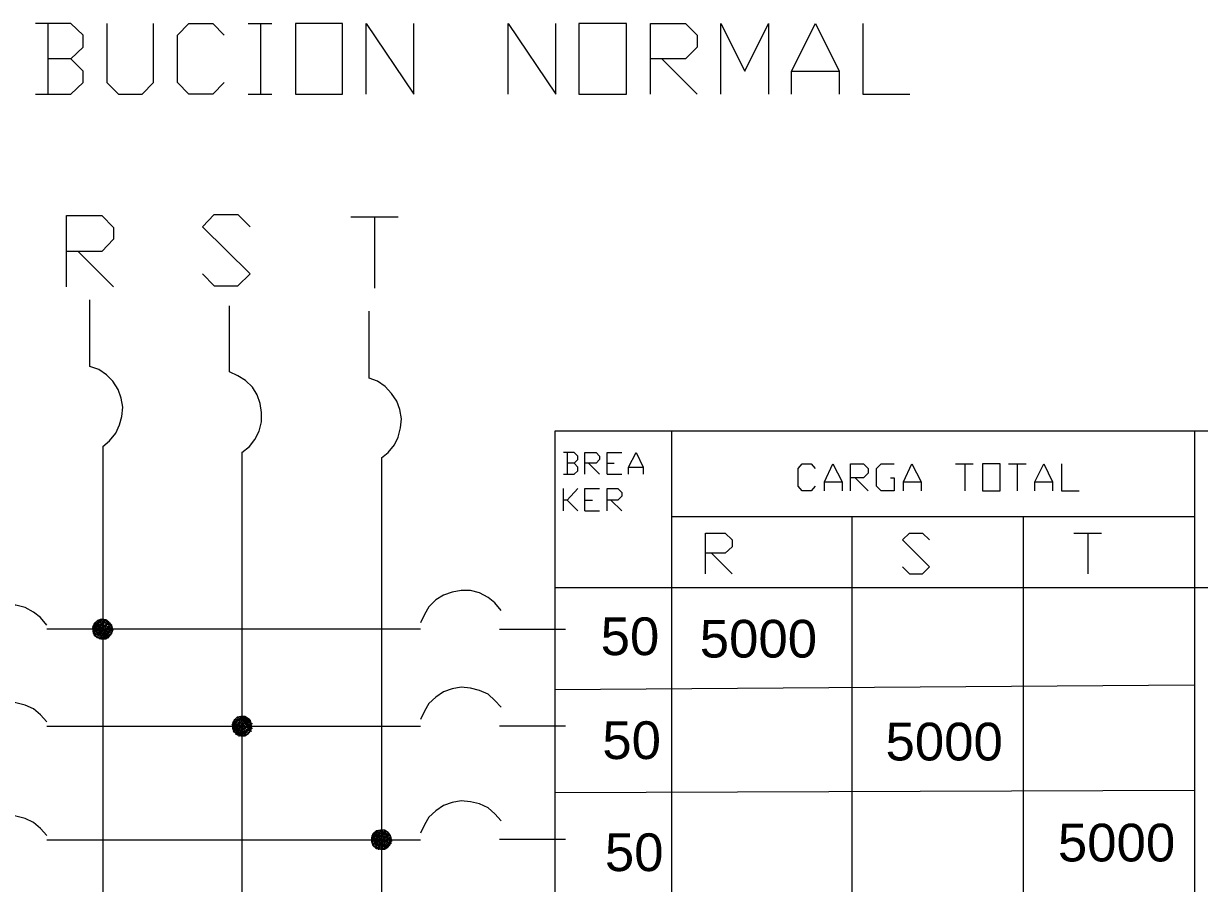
# Model space of a CAD drawing. Header units: metres. Extents: x 0 to 113, y -32 to 21.
# Drawn here: x 62.262 to 65.069, y -14.819 to -12.766 of the extents above; entities that cross this region are included whole.
import ezdxf

# ---------------------------------------------------------------- set-up
doc = ezdxf.new("R2010")
doc.units = ezdxf.units.M
doc.header["$LTSCALE"] = 0.5
doc.layers.add('TABLA', color=7, linetype='Continuous')
doc.layers.add('TABLERO', color=7, linetype='Continuous')
doc.styles.get("Standard").update_dxf_attribs({"font": 'arial.ttf'})

msp = doc.modelspace()

# ---------------------------------------------------------------- linework, layer by layer
at = {"layer": 'TABLA', "color": 7, "linetype": 'Continuous', "lineweight": 18, "true_color": 0x000007}
for p, q in [((62.3201, -12.7663), (62.3201, -12.9349)), ((62.7982, -12.7663), (62.855, -12.7663)), ((62.8276, -12.7663), (62.8276, -12.9349)), ((63.7856, -12.8506), (63.8699, -12.9349)), ((64.0952, -12.8799), (64.2088, -12.8799)), ((62.7982, -12.9349), (62.855, -12.9349)), ((63.0431, -13.228), (63.1567, -13.228)), ((63.0999, -13.228), (63.0999, -13.3983)), ((62.3928, -13.3104), (62.4771, -13.3947)), ((63.8089, -13.7391), (63.8089, -16.0711)), ((65.0564, -13.7391), (65.0564, -16.0711)), ((62.4514, -13.7757), (62.4514, -15.9997)), ((62.783, -13.7904), (62.783, -15.9997)), ((63.1164, -13.8032), (63.1164, -15.9997)), ((63.5597, -13.7904), (63.5597, -13.8417)), ((63.611, -13.816), (63.6367, -13.8417)), ((63.655, -13.816), (63.6715, -13.816)), ((63.7063, -13.8252), (63.7411, -13.8252)), ((64.4867, -13.8178), (64.5288, -13.8178)), ((64.5087, -13.8178), (64.5087, -13.882)), ((64.6131, -13.8178), (64.6552, -13.8178)), ((64.6332, -13.8178), (64.6332, -13.882)), ((63.655, -13.8417), (63.6898, -13.8417)), ((64.1734, -13.86), (64.2156, -13.86)), ((64.2467, -13.8508), (64.2778, -13.882)), ((64.3621, -13.86), (64.4042, -13.86)), ((64.6754, -13.86), (64.7175, -13.86)), ((63.5506, -13.9296), (63.5506, -13.8765)), ((63.5597, -13.9039), (63.5854, -13.9296)), ((63.6019, -13.9039), (63.6202, -13.9039)), ((63.6642, -13.9039), (63.6898, -13.9296)), ((63.6019, -13.9296), (63.6367, -13.9296)), ((65.0564, -13.9442), (63.8089, -13.9442)), ((64.2394, -13.9442), (64.2394, -16.0711)), ((64.6479, -13.9442), (64.6479, -16.0711)), ((64.7688, -13.9827), (64.8347, -13.9827)), ((64.8018, -13.9827), (64.8018, -14.0798)), ((63.9041, -14.0303), (63.9536, -14.0798)), ((63.5304, -14.1128), (66.6721, -14.1128)), ((62.4313, -14.2007), (62.4331, -14.1989)), ((62.4349, -14.1971), (62.4368, -14.1952)), ((62.4368, -14.1989), (62.4404, -14.1971)), ((62.4368, -14.2025), (62.4386, -14.1989)), ((62.4386, -14.1934), (62.4404, -14.1916)), ((62.4386, -14.1971), (62.4404, -14.1934)), ((62.4404, -14.1952), (62.4441, -14.1934)), ((62.4404, -14.1989), (62.4423, -14.1952)), ((62.4423, -14.1934), (62.4441, -14.1897)), ((62.4423, -14.1971), (62.4459, -14.1952)), ((62.4423, -14.2007), (62.4441, -14.1989)), ((62.4441, -14.1916), (62.4478, -14.1897)), ((62.4441, -14.1952), (62.4459, -14.1916)), ((62.4459, -14.1934), (62.4496, -14.1916)), ((62.4459, -14.1971), (62.4478, -14.1952)), ((62.4459, -14.2007), (62.4478, -14.1971)), ((62.4478, -14.1916), (62.4496, -14.1879)), ((62.4478, -14.1989), (62.4514, -14.1971)), ((62.4478, -14.2025), (62.4496, -14.1989)), ((62.4496, -14.1934), (62.4514, -14.1916)), ((62.4496, -14.1971), (62.4514, -14.1934)), ((62.4514, -14.1897), (62.4514, -14.1879)), ((62.4514, -14.1897), (62.4533, -14.1897)), ((62.4514, -14.1934), (62.4533, -14.1934)), ((62.4514, -14.1952), (62.4551, -14.1934)), ((62.4514, -14.1989), (62.4533, -14.1952)), ((62.4514, -14.1989), (62.4533, -14.1989)), ((62.4514, -14.2007), (62.4533, -14.1989)), ((62.4533, -14.1916), (62.4551, -14.1897)), ((62.4533, -14.1971), (62.4569, -14.1952)), ((62.4533, -14.2007), (62.4551, -14.1971)), ((62.4551, -14.1916), (62.4569, -14.1897)), ((62.4551, -14.1952), (62.4569, -14.1916)), ((62.4569, -14.1989), (62.4588, -14.1971)), ((62.4588, -14.1916), (62.4588, -14.1897)), ((62.4588, -14.1934), (62.4606, -14.1916)), ((62.4588, -14.1989), (62.4624, -14.1971)), ((62.4588, -14.2025), (62.4606, -14.1989)), ((62.4606, -14.1952), (62.4624, -14.1934)), ((62.4606, -14.2007), (62.4642, -14.1989)), ((62.4624, -14.1952), (62.4642, -14.1934)), ((62.4624, -14.1989), (62.4642, -14.1952)), ((62.4642, -14.1971), (62.4661, -14.1971)), ((62.4642, -14.2007), (62.4679, -14.1971)), ((62.4661, -14.1952), (62.4661, -14.1934)), ((62.4661, -14.1971), (62.4679, -14.1952)), ((62.4661, -14.2025), (62.4697, -14.1989)), ((62.4679, -14.1989), (62.4697, -14.1971)), ((63.2098, -14.2117), (62.3177, -14.2117)), ((62.4276, -14.2099), (62.4276, -14.208)), ((62.4276, -14.2099), (62.4294, -14.2099)), ((62.4276, -14.2117), (62.4294, -14.2117)), ((62.4276, -14.2135), (62.4294, -14.2117)), ((62.4276, -14.2154), (62.4294, -14.2135)), ((62.4276, -14.2172), (62.4294, -14.2172)), ((62.4294, -14.2025), (62.4313, -14.2025)), ((62.4294, -14.2062), (62.4313, -14.2044)), ((62.4294, -14.208), (62.4313, -14.208)), ((62.4294, -14.2099), (62.4313, -14.208)), ((62.4294, -14.2154), (62.4331, -14.2117)), ((62.4294, -14.219), (62.4313, -14.2154)), ((62.4294, -14.2209), (62.4313, -14.219)), ((62.4294, -14.2227), (62.4294, -14.2209)), ((62.4313, -14.2025), (62.4331, -14.2025)), ((62.4313, -14.2062), (62.4331, -14.2062)), ((62.4313, -14.2117), (62.4331, -14.2099)), ((62.4313, -14.2117), (62.4331, -14.2117)), ((62.4313, -14.2172), (62.4349, -14.2154)), ((62.4313, -14.2209), (62.4331, -14.2172)), ((62.4313, -14.2227), (62.4331, -14.2209)), ((62.4313, -14.2245), (62.4331, -14.2245)), ((62.4313, -14.2264), (62.4331, -14.2264)), ((62.4331, -14.2025), (62.4368, -14.2007)), ((62.4331, -14.2044), (62.4349, -14.2044)), ((62.4331, -14.2062), (62.4349, -14.2044)), ((62.4331, -14.2135), (62.4349, -14.2117)), ((62.4331, -14.2154), (62.4349, -14.2154)), ((62.4331, -14.2264), (62.4349, -14.2227)), ((62.4331, -14.2282), (62.4349, -14.2264)), ((62.4349, -14.2025), (62.4368, -14.2025)), ((62.4349, -14.208), (62.4368, -14.2062)), ((62.4349, -14.2117), (62.4368, -14.2117)), ((62.4349, -14.2135), (62.4368, -14.2135)), ((62.4349, -14.219), (62.4368, -14.2172)), ((62.4349, -14.2245), (62.4386, -14.2227)), ((62.4349, -14.2282), (62.4368, -14.2245)), ((62.4368, -14.2099), (62.4386, -14.208)), ((62.4368, -14.2117), (62.4386, -14.2117)), ((62.4368, -14.2135), (62.4368, -14.2117)), ((62.4368, -14.2117), (62.4386, -14.2117)), ((62.4368, -14.2209), (62.4386, -14.219)), ((62.4368, -14.2227), (62.4386, -14.2227)), ((62.4386, -14.2044), (62.4404, -14.2025)), ((62.4386, -14.2099), (62.4404, -14.2099)), ((62.4386, -14.2154), (62.4404, -14.2135)), ((62.4386, -14.2209), (62.4423, -14.219)), ((62.4386, -14.2245), (62.4404, -14.2209)), ((62.4386, -14.2264), (62.4404, -14.2245)), ((62.4404, -14.2062), (62.4441, -14.2044)), ((62.4404, -14.2099), (62.4423, -14.2062)), ((62.4404, -14.208), (62.4423, -14.208)), ((62.4404, -14.2117), (62.4423, -14.2117)), ((62.4404, -14.2172), (62.4423, -14.2154)), ((62.4404, -14.219), (62.4423, -14.219)), ((62.4404, -14.2282), (62.4423, -14.2264)), ((62.4423, -14.2117), (62.4441, -14.2099)), ((62.4423, -14.2172), (62.4441, -14.2172)), ((62.4423, -14.2227), (62.4441, -14.2209)), ((62.4423, -14.2282), (62.4459, -14.2264)), ((62.4441, -14.2025), (62.4478, -14.2007)), ((62.4441, -14.2062), (62.4459, -14.2025)), ((62.4441, -14.2135), (62.4459, -14.2117)), ((62.4441, -14.2172), (62.4459, -14.2135)), ((62.4441, -14.2154), (62.4459, -14.2154)), ((62.4441, -14.219), (62.4459, -14.219)), ((62.4441, -14.2245), (62.4459, -14.2227)), ((62.4441, -14.2264), (62.4459, -14.2264)), ((62.4459, -14.2044), (62.4496, -14.2025)), ((62.4459, -14.208), (62.4478, -14.2062)), ((62.4459, -14.2117), (62.4478, -14.2117)), ((62.4459, -14.219), (62.4478, -14.2172)), ((62.4459, -14.2245), (62.4496, -14.2209)), ((62.4459, -14.2282), (62.4478, -14.2245)), ((62.4478, -14.2099), (62.4514, -14.208)), ((62.4478, -14.2117), (62.4496, -14.2099)), ((62.4478, -14.2117), (62.4496, -14.2117)), ((62.4478, -14.2135), (62.4478, -14.2117)), ((62.4478, -14.2154), (62.4496, -14.2154)), ((62.4478, -14.2209), (62.4496, -14.219)), ((62.4478, -14.2227), (62.4496, -14.2227)), ((62.4478, -14.2264), (62.4496, -14.2264)), ((62.4496, -14.2007), (62.4514, -14.2007)), ((62.4496, -14.2044), (62.4514, -14.2025)), ((62.4496, -14.2117), (62.4514, -14.2117)), ((62.4496, -14.2117), (62.4514, -14.2117)), ((62.4496, -14.2154), (62.4514, -14.2135)), ((62.4496, -14.2245), (62.4514, -14.2227)), ((62.4496, -14.2264), (62.4514, -14.2245)), ((62.4514, -14.2025), (62.4533, -14.2025)), ((62.4514, -14.2044), (62.4533, -14.2044)), ((62.4514, -14.2062), (62.4551, -14.2044)), ((62.4514, -14.2099), (62.4533, -14.2062)), ((62.4514, -14.2099), (62.4533, -14.2099)), ((62.4514, -14.2117), (62.4533, -14.2099)), ((62.4514, -14.2154), (62.4551, -14.2117)), ((62.4514, -14.2135), (62.4533, -14.2135)), ((62.4514, -14.2172), (62.4533, -14.2154)), ((62.4514, -14.2209), (62.4533, -14.2172)), ((62.4514, -14.219), (62.4533, -14.219)), ((62.4514, -14.2209), (62.4533, -14.2209)), ((62.4514, -14.2227), (62.4533, -14.2209)), ((62.4514, -14.2227), (62.4533, -14.2227)), ((62.4514, -14.2245), (62.4533, -14.2245)), ((62.4514, -14.2282), (62.4533, -14.2264)), ((62.4533, -14.2044), (62.4551, -14.2007)), ((62.4533, -14.208), (62.4569, -14.2062)), ((62.4533, -14.2117), (62.4551, -14.2099)), ((62.4533, -14.2117), (62.4551, -14.2117)), ((62.4533, -14.219), (62.4569, -14.2172)), ((62.4533, -14.2227), (62.4551, -14.2209)), ((62.4551, -14.2025), (62.4588, -14.2007)), ((62.4551, -14.2062), (62.4569, -14.2025)), ((62.4551, -14.2117), (62.4588, -14.208)), ((62.4551, -14.2135), (62.4569, -14.2117)), ((62.4551, -14.2172), (62.4569, -14.2135)), ((62.4551, -14.219), (62.4569, -14.219)), ((62.4551, -14.2245), (62.4569, -14.2227)), ((62.4551, -14.2264), (62.4569, -14.2264)), ((62.4569, -14.2044), (62.4606, -14.2025)), ((62.4569, -14.208), (62.4588, -14.2044)), ((62.4569, -14.2117), (62.4588, -14.2117)), ((62.4569, -14.2154), (62.4606, -14.2135)), ((62.4569, -14.219), (62.4588, -14.2172)), ((62.4569, -14.2264), (62.4606, -14.2245)), ((62.4588, -14.2099), (62.4624, -14.208)), ((62.4588, -14.2117), (62.4606, -14.2099)), ((62.4588, -14.2135), (62.4588, -14.2117)), ((62.4588, -14.2209), (62.4606, -14.219)), ((62.4588, -14.2245), (62.4606, -14.2209)), ((62.4588, -14.2264), (62.4606, -14.2264)), ((62.4606, -14.2044), (62.4624, -14.2007)), ((62.4606, -14.2062), (62.4624, -14.2044)), ((62.4606, -14.2117), (62.4642, -14.2099)), ((62.4606, -14.2117), (62.4624, -14.2117)), ((62.4606, -14.2154), (62.4624, -14.2117)), ((62.4606, -14.2227), (62.4642, -14.2209)), ((62.4606, -14.2264), (62.4624, -14.2245)), ((62.4624, -14.2062), (62.4661, -14.2044)), ((62.4624, -14.2099), (62.4642, -14.2062)), ((62.4624, -14.2135), (62.4661, -14.2117)), ((62.4624, -14.2172), (62.4661, -14.2154)), ((62.4624, -14.2209), (62.4642, -14.2172)), ((62.4624, -14.2227), (62.4642, -14.2227)), ((62.4624, -14.2282), (62.4642, -14.2264)), ((62.4642, -14.2025), (62.4661, -14.2007)), ((62.4642, -14.208), (62.4679, -14.2062)), ((62.4642, -14.2117), (62.4661, -14.208)), ((62.4642, -14.219), (62.4679, -14.2172)), ((62.4642, -14.2227), (62.4661, -14.219)), ((62.4661, -14.2062), (62.4679, -14.2025)), ((62.4661, -14.2117), (62.4679, -14.2117)), ((62.4661, -14.2135), (62.4679, -14.2117)), ((62.4661, -14.2172), (62.4679, -14.2135)), ((62.4661, -14.2209), (62.4697, -14.219)), ((62.4661, -14.2245), (62.4679, -14.2227)), ((62.4661, -14.2282), (62.4679, -14.2245)), ((62.4679, -14.2044), (62.4716, -14.2025)), ((62.4679, -14.208), (62.4697, -14.2044)), ((62.4679, -14.2099), (62.4697, -14.208)), ((62.4679, -14.2117), (62.4697, -14.2117)), ((62.4679, -14.2154), (62.4716, -14.2135)), ((62.4679, -14.219), (62.4697, -14.2154)), ((62.4679, -14.2264), (62.4716, -14.2245)), ((62.4697, -14.2025), (62.4716, -14.2007)), ((62.4697, -14.2099), (62.4734, -14.2062)), ((62.4697, -14.2117), (62.4716, -14.2099)), ((62.4697, -14.2135), (62.4697, -14.2117)), ((62.4697, -14.2172), (62.4734, -14.2154)), ((62.4697, -14.2209), (62.4734, -14.219)), ((62.4697, -14.2245), (62.4716, -14.2209)), ((62.4716, -14.2044), (62.4734, -14.2025)), ((62.4716, -14.2062), (62.4734, -14.2044)), ((62.4716, -14.2117), (62.4752, -14.2099)), ((62.4716, -14.2117), (62.4734, -14.2117)), ((62.4716, -14.2154), (62.4734, -14.2117)), ((62.4734, -14.2099), (62.4734, -14.208)), ((62.4734, -14.2172), (62.4752, -14.2172)), ((62.4734, -14.2209), (62.4734, -14.219)), ((62.4752, -14.2135), (62.4771, -14.2135)), ((63.3985, -14.2117), (63.5561, -14.2117)), ((62.4349, -14.23), (62.4368, -14.2282)), ((62.4368, -14.2319), (62.4386, -14.23)), ((62.4386, -14.2319), (62.4423, -14.23)), ((62.4404, -14.2337), (62.4404, -14.2319)), ((62.4423, -14.2319), (62.4441, -14.2282)), ((62.4423, -14.2337), (62.4441, -14.2319)), ((62.4441, -14.2355), (62.4459, -14.2337)), ((62.4459, -14.23), (62.4478, -14.2282)), ((62.4459, -14.2355), (62.4496, -14.2337)), ((62.4478, -14.2319), (62.4496, -14.23)), ((62.4496, -14.2319), (62.4514, -14.2319)), ((62.4496, -14.2355), (62.4514, -14.2337)), ((62.4496, -14.2355), (62.4514, -14.2355)), ((62.4514, -14.23), (62.4533, -14.23)), ((62.4514, -14.2337), (62.4514, -14.2319)), ((62.4514, -14.2337), (62.4533, -14.2337)), ((62.4533, -14.2319), (62.4551, -14.2282)), ((62.4533, -14.2337), (62.4551, -14.2319)), ((62.4551, -14.23), (62.4569, -14.23)), ((62.4551, -14.2355), (62.4569, -14.2337)), ((62.4569, -14.2282), (62.4588, -14.2282)), ((62.4569, -14.23), (62.4588, -14.2282)), ((62.4588, -14.2319), (62.4606, -14.23)), ((62.4588, -14.2337), (62.4606, -14.2337)), ((62.4624, -14.2337), (62.4624, -14.2319)), ((62.4642, -14.23), (62.4679, -14.2282)), ((62.4642, -14.2319), (62.4661, -14.2319)), ((63.5304, -14.3564), (65.0556, -14.3451)), ((62.772, -14.4242), (62.7738, -14.4224)), ((62.7738, -14.4242), (62.7775, -14.4205)), ((62.7775, -14.4224), (62.7793, -14.4205)), ((62.7793, -14.4224), (62.783, -14.4205)), ((62.783, -14.4205), (62.7848, -14.4205)), ((62.783, -14.4242), (62.7848, -14.4224)), ((62.7848, -14.4205), (62.7867, -14.4205)), ((62.7867, -14.4205), (62.7885, -14.4205)), ((62.7867, -14.426), (62.7903, -14.4224)), ((62.7885, -14.4224), (62.7903, -14.4205)), ((62.7922, -14.4224), (62.7922, -14.4205)), ((62.794, -14.4242), (62.7958, -14.4224)), ((63.2098, -14.4444), (62.3177, -14.4444)), ((62.7592, -14.4407), (62.761, -14.4389)), ((62.7592, -14.4425), (62.761, -14.4425)), ((62.761, -14.437), (62.7629, -14.437)), ((62.761, -14.4407), (62.7647, -14.4389)), ((62.761, -14.4444), (62.7629, -14.4425)), ((62.761, -14.4444), (62.7629, -14.4444)), ((62.761, -14.4462), (62.7629, -14.4444)), ((62.761, -14.448), (62.7629, -14.448)), ((62.761, -14.4517), (62.7629, -14.4499)), ((62.7629, -14.4352), (62.7647, -14.4334)), ((62.7629, -14.4389), (62.7647, -14.4352)), ((62.7629, -14.4407), (62.7647, -14.4407)), ((62.7629, -14.4462), (62.7647, -14.4444)), ((62.7629, -14.448), (62.7647, -14.448)), ((62.7629, -14.4517), (62.7647, -14.4517)), ((62.7647, -14.4297), (62.7665, -14.426)), ((62.7647, -14.437), (62.7683, -14.4352)), ((62.7647, -14.4407), (62.7665, -14.437)), ((62.7647, -14.448), (62.7683, -14.4462)), ((62.7647, -14.4499), (62.7665, -14.4499)), ((62.7647, -14.4517), (62.7665, -14.4499)), ((62.7665, -14.4315), (62.7702, -14.4297)), ((62.7665, -14.4352), (62.7683, -14.4315)), ((62.7665, -14.4425), (62.7683, -14.4407)), ((62.7665, -14.448), (62.7683, -14.448)), ((62.7665, -14.4535), (62.7683, -14.4517)), ((62.7683, -14.426), (62.7702, -14.4242)), ((62.7683, -14.4279), (62.7702, -14.426)), ((62.7683, -14.4334), (62.772, -14.4315)), ((62.7683, -14.437), (62.7702, -14.4334)), ((62.7683, -14.4444), (62.7683, -14.4425)), ((62.7683, -14.4444), (62.7702, -14.4444)), ((62.7683, -14.448), (62.7702, -14.4444)), ((62.7702, -14.4279), (62.7738, -14.426)), ((62.7702, -14.4315), (62.772, -14.4279)), ((62.7702, -14.4352), (62.7738, -14.4334)), ((62.7702, -14.4389), (62.772, -14.437)), ((62.7702, -14.4425), (62.772, -14.4389)), ((62.7702, -14.4444), (62.772, -14.4425)), ((62.7702, -14.4499), (62.772, -14.448)), ((62.772, -14.4297), (62.7757, -14.4279)), ((62.772, -14.4334), (62.7738, -14.4297)), ((62.772, -14.4407), (62.7757, -14.4389)), ((62.772, -14.4444), (62.7738, -14.4407)), ((62.772, -14.4444), (62.7738, -14.4444)), ((62.772, -14.4517), (62.7757, -14.4499)), ((62.772, -14.4554), (62.7738, -14.4517)), ((62.7738, -14.4279), (62.7757, -14.4242)), ((62.7738, -14.4352), (62.7775, -14.4334)), ((62.7738, -14.4389), (62.7757, -14.4352)), ((62.7738, -14.4425), (62.7775, -14.4407)), ((62.7738, -14.4462), (62.7757, -14.4444)), ((62.7757, -14.426), (62.7793, -14.4242)), ((62.7757, -14.4297), (62.7775, -14.426)), ((62.7757, -14.4315), (62.7775, -14.4297)), ((62.7757, -14.437), (62.7793, -14.4352)), ((62.7757, -14.4407), (62.7775, -14.437)), ((62.7757, -14.448), (62.7793, -14.4462)), ((62.7757, -14.4517), (62.7775, -14.448)), ((62.7775, -14.4242), (62.7793, -14.4242)), ((62.7775, -14.4352), (62.7793, -14.4315)), ((62.7775, -14.4389), (62.7812, -14.437)), ((62.7775, -14.4425), (62.7793, -14.4407)), ((62.7775, -14.4462), (62.7793, -14.4444)), ((62.7775, -14.4499), (62.7812, -14.448)), ((62.7775, -14.4535), (62.7793, -14.4517)), ((62.7793, -14.4279), (62.7812, -14.426)), ((62.7793, -14.4334), (62.783, -14.4315)), ((62.7793, -14.437), (62.7812, -14.4334)), ((62.7793, -14.4444), (62.7793, -14.4425)), ((62.7793, -14.4444), (62.7812, -14.4444)), ((62.7793, -14.448), (62.7812, -14.4444)), ((62.7812, -14.4297), (62.783, -14.4279)), ((62.7812, -14.4389), (62.783, -14.437)), ((62.7812, -14.4425), (62.783, -14.4389)), ((62.7812, -14.4444), (62.783, -14.4425)), ((62.7812, -14.4462), (62.783, -14.4444)), ((62.7812, -14.4499), (62.783, -14.448)), ((62.783, -14.4242), (62.7848, -14.4242)), ((62.783, -14.4297), (62.7867, -14.4279)), ((62.783, -14.4297), (62.7848, -14.4297)), ((62.783, -14.4315), (62.7848, -14.4297)), ((62.783, -14.4334), (62.783, -14.4315)), ((62.783, -14.4352), (62.7848, -14.4334)), ((62.783, -14.4352), (62.7848, -14.4352)), ((62.783, -14.4389), (62.7848, -14.4389)), ((62.783, -14.4407), (62.7867, -14.4389)), ((62.783, -14.4407), (62.7848, -14.4407)), ((62.783, -14.4425), (62.7848, -14.4407)), ((62.783, -14.4444), (62.783, -14.4425)), ((62.783, -14.4444), (62.7848, -14.4444)), ((62.783, -14.4444), (62.7848, -14.4444)), ((62.783, -14.448), (62.7848, -14.448)), ((62.783, -14.4517), (62.7867, -14.4499)), ((62.783, -14.4517), (62.7848, -14.4517)), ((62.783, -14.4535), (62.7848, -14.4517)), ((62.7848, -14.426), (62.7867, -14.4242)), ((62.7848, -14.4279), (62.7867, -14.4279)), ((62.7848, -14.437), (62.7867, -14.4352)), ((62.7848, -14.4425), (62.7885, -14.4407)), ((62.7848, -14.4462), (62.7867, -14.4444)), ((62.7848, -14.4499), (62.7867, -14.4462)), ((62.7848, -14.4535), (62.7885, -14.4517)), ((62.7867, -14.4315), (62.7885, -14.4297)), ((62.7867, -14.437), (62.7903, -14.4352)), ((62.7867, -14.4407), (62.7885, -14.437)), ((62.7867, -14.4444), (62.7867, -14.4425)), ((62.7867, -14.448), (62.7903, -14.4462)), ((62.7867, -14.4517), (62.7885, -14.448)), ((62.7885, -14.4242), (62.7903, -14.4242)), ((62.7885, -14.4279), (62.7903, -14.4279)), ((62.7885, -14.4334), (62.7903, -14.4315)), ((62.7885, -14.4444), (62.7903, -14.4444)), ((62.7885, -14.4499), (62.7922, -14.448)), ((62.7885, -14.4535), (62.7903, -14.4499)), ((62.7903, -14.4279), (62.7922, -14.426)), ((62.7903, -14.437), (62.7922, -14.4334)), ((62.7903, -14.4389), (62.7922, -14.437)), ((62.7903, -14.4444), (62.7903, -14.4425)), ((62.7903, -14.4444), (62.7922, -14.4444)), ((62.7903, -14.448), (62.7922, -14.4444)), ((62.7922, -14.4242), (62.794, -14.4242)), ((62.7922, -14.4297), (62.794, -14.4279)), ((62.7922, -14.4315), (62.794, -14.4315)), ((62.7922, -14.4352), (62.794, -14.4352)), ((62.7922, -14.4407), (62.794, -14.4389)), ((62.7922, -14.4444), (62.794, -14.4425)), ((62.7922, -14.4462), (62.7958, -14.4444)), ((62.7922, -14.4499), (62.794, -14.4462)), ((62.7922, -14.4517), (62.794, -14.4499)), ((62.794, -14.4334), (62.7977, -14.4297)), ((62.794, -14.4352), (62.7958, -14.4334)), ((62.794, -14.4444), (62.7958, -14.4407)), ((62.794, -14.4444), (62.7958, -14.4444)), ((62.794, -14.4517), (62.7977, -14.4499)), ((62.794, -14.4554), (62.7958, -14.4517)), ((62.7958, -14.426), (62.7977, -14.4242)), ((62.7958, -14.4279), (62.7977, -14.4279)), ((62.7958, -14.4315), (62.7977, -14.4315)), ((62.7958, -14.437), (62.7977, -14.4352)), ((62.7958, -14.4425), (62.7977, -14.4425)), ((62.7958, -14.4462), (62.7977, -14.4444)), ((62.7958, -14.448), (62.7977, -14.4462)), ((62.7958, -14.4535), (62.7995, -14.4517)), ((62.7977, -14.4279), (62.7995, -14.426)), ((62.7977, -14.4315), (62.7995, -14.4297)), ((62.7977, -14.4407), (62.7995, -14.437)), ((62.7977, -14.4425), (62.7995, -14.4407)), ((62.7977, -14.4517), (62.7995, -14.448)), ((62.7995, -14.426), (62.8013, -14.426)), ((62.7995, -14.4279), (62.8013, -14.4279)), ((62.7995, -14.4334), (62.8013, -14.4315)), ((62.7995, -14.4352), (62.8013, -14.4352)), ((62.7995, -14.4389), (62.8013, -14.4389)), ((62.7995, -14.4444), (62.8013, -14.4425)), ((62.7995, -14.4444), (62.8013, -14.4444)), ((62.7995, -14.4499), (62.8032, -14.448)), ((62.7995, -14.4535), (62.8013, -14.4499)), ((62.8013, -14.4279), (62.8032, -14.4279)), ((62.8013, -14.4352), (62.805, -14.4334)), ((62.8013, -14.437), (62.8032, -14.437)), ((62.8013, -14.4389), (62.8032, -14.437)), ((62.8013, -14.448), (62.8032, -14.4444)), ((62.8032, -14.4297), (62.805, -14.4297)), ((62.8032, -14.4352), (62.805, -14.4352)), ((62.8032, -14.4407), (62.805, -14.4389)), ((62.8032, -14.4462), (62.805, -14.4462)), ((62.8032, -14.4499), (62.8068, -14.4462)), ((62.8032, -14.4517), (62.805, -14.4499)), ((62.805, -14.4352), (62.805, -14.4334)), ((62.805, -14.4425), (62.8068, -14.4407)), ((62.805, -14.4444), (62.8068, -14.4444)), ((62.805, -14.4462), (62.8068, -14.4444)), ((62.8068, -14.437), (62.8086, -14.437)), ((62.8068, -14.448), (62.8086, -14.448)), ((63.3985, -14.4425), (63.5561, -14.4425)), ((62.7629, -14.4535), (62.7647, -14.4535)), ((62.7629, -14.4572), (62.7647, -14.4554)), ((62.7647, -14.459), (62.7665, -14.4572)), ((62.7665, -14.459), (62.7683, -14.459)), ((62.7683, -14.4554), (62.7702, -14.4535)), ((62.7683, -14.4572), (62.7702, -14.4572)), ((62.7683, -14.459), (62.7702, -14.4572)), ((62.7683, -14.4627), (62.7702, -14.4627)), ((62.7702, -14.4554), (62.772, -14.4554)), ((62.7702, -14.4608), (62.772, -14.459)), ((62.772, -14.4535), (62.7738, -14.4535)), ((62.772, -14.4572), (62.7738, -14.4572)), ((62.772, -14.4627), (62.7738, -14.4608)), ((62.772, -14.4645), (62.7738, -14.4645)), ((62.7738, -14.4572), (62.7757, -14.4554)), ((62.7738, -14.4627), (62.7757, -14.4627)), ((62.7757, -14.459), (62.7775, -14.4572)), ((62.7757, -14.4627), (62.7775, -14.459)), ((62.7757, -14.4608), (62.7775, -14.4608)), ((62.7757, -14.4645), (62.7775, -14.4645)), ((62.7757, -14.4663), (62.7775, -14.4663)), ((62.7775, -14.4645), (62.7793, -14.4627)), ((62.7793, -14.4554), (62.783, -14.4535)), ((62.7793, -14.459), (62.7812, -14.4554)), ((62.7793, -14.4572), (62.7812, -14.4572)), ((62.7793, -14.4608), (62.7812, -14.4608)), ((62.7793, -14.4663), (62.7812, -14.4645)), ((62.7812, -14.4572), (62.783, -14.4554)), ((62.7812, -14.4608), (62.783, -14.459)), ((62.7812, -14.4663), (62.783, -14.4663)), ((62.783, -14.4554), (62.783, -14.4535)), ((62.783, -14.4554), (62.7848, -14.4554)), ((62.783, -14.4627), (62.7848, -14.4608)), ((62.783, -14.4627), (62.7848, -14.4627)), ((62.783, -14.4645), (62.7848, -14.4627)), ((62.783, -14.4645), (62.7848, -14.4645)), ((62.783, -14.4663), (62.783, -14.4645)), ((62.783, -14.4663), (62.7848, -14.4663)), ((62.7848, -14.4572), (62.7867, -14.4554)), ((62.7848, -14.4645), (62.7885, -14.4627)), ((62.7848, -14.4663), (62.7867, -14.4663)), ((62.7867, -14.459), (62.7903, -14.4572)), ((62.7867, -14.4627), (62.7885, -14.459)), ((62.7867, -14.4645), (62.7885, -14.4645)), ((62.7885, -14.4608), (62.7922, -14.459)), ((62.7885, -14.4645), (62.7903, -14.4627)), ((62.7903, -14.4554), (62.794, -14.4535)), ((62.7903, -14.459), (62.7922, -14.4554)), ((62.7903, -14.4663), (62.7922, -14.4645)), ((62.7922, -14.4572), (62.7958, -14.4554)), ((62.7922, -14.4608), (62.794, -14.4572)), ((62.794, -14.459), (62.7977, -14.4572)), ((62.794, -14.4627), (62.7977, -14.4608)), ((62.794, -14.4645), (62.7958, -14.4627)), ((62.7958, -14.4572), (62.7977, -14.4535)), ((62.7977, -14.459), (62.8013, -14.4572)), ((62.7977, -14.4627), (62.7995, -14.459)), ((62.7995, -14.4554), (62.8013, -14.4535)), ((62.8013, -14.459), (62.8032, -14.4554)), ((62.805, -14.4554), (62.8068, -14.4554)), ((63.5304, -14.6019), (65.0559, -14.5964)), ((63.0963, -14.7045), (63.0999, -14.7008)), ((63.0981, -14.7008), (63.0999, -14.6972)), ((63.0981, -14.7027), (63.0999, -14.7027)), ((63.0999, -14.699), (63.1036, -14.6972)), ((63.0999, -14.7027), (63.1018, -14.7008)), ((63.1018, -14.6972), (63.1018, -14.6953)), ((63.1018, -14.699), (63.1036, -14.699)), ((63.1018, -14.7045), (63.1036, -14.7027)), ((63.1036, -14.6953), (63.1073, -14.6935)), ((63.1036, -14.699), (63.1054, -14.6972)), ((63.1054, -14.7008), (63.1073, -14.699)), ((63.1054, -14.7045), (63.1073, -14.7008)), ((63.1073, -14.6953), (63.1091, -14.6917)), ((63.1073, -14.7027), (63.1109, -14.7008)), ((63.1091, -14.6935), (63.1127, -14.6917)), ((63.1091, -14.6972), (63.1127, -14.6953)), ((63.1091, -14.7008), (63.1109, -14.6972)), ((63.1091, -14.7027), (63.1109, -14.7027)), ((63.1109, -14.6917), (63.1127, -14.6917)), ((63.1109, -14.699), (63.1146, -14.6972)), ((63.1109, -14.7027), (63.1127, -14.699)), ((63.1127, -14.6935), (63.1146, -14.6917)), ((63.1127, -14.6972), (63.1146, -14.6935)), ((63.1127, -14.7008), (63.1164, -14.699)), ((63.1127, -14.7045), (63.1146, -14.7027)), ((63.1146, -14.6953), (63.1164, -14.6953)), ((63.1146, -14.699), (63.1164, -14.6972)), ((63.1164, -14.6917), (63.1182, -14.6917)), ((63.1164, -14.6935), (63.1164, -14.6917)), ((63.1164, -14.6953), (63.1182, -14.6935)), ((63.1164, -14.6972), (63.1164, -14.6953)), ((63.1164, -14.6972), (63.1201, -14.6953)), ((63.1164, -14.699), (63.1182, -14.699)), ((63.1164, -14.7008), (63.1201, -14.699)), ((63.1164, -14.7008), (63.1182, -14.7008)), ((63.1164, -14.7027), (63.1182, -14.7008)), ((63.1164, -14.7045), (63.1164, -14.7027)), ((63.1182, -14.6917), (63.1201, -14.6917)), ((63.1182, -14.6953), (63.1201, -14.6917)), ((63.1182, -14.7027), (63.1219, -14.7008)), ((63.1182, -14.7063), (63.1201, -14.7027)), ((63.1201, -14.7008), (63.1219, -14.6972)), ((63.1201, -14.7045), (63.1237, -14.7027)), ((63.1219, -14.6917), (63.1237, -14.6917)), ((63.1219, -14.6935), (63.1237, -14.6917)), ((63.1219, -14.699), (63.1256, -14.6972)), ((63.1219, -14.7027), (63.1237, -14.699)), ((63.1237, -14.6972), (63.1256, -14.6935)), ((63.1237, -14.7008), (63.1274, -14.699)), ((63.1256, -14.6953), (63.1274, -14.6935)), ((63.1256, -14.699), (63.1274, -14.6953)), ((63.1274, -14.7045), (63.1292, -14.7008)), ((63.1292, -14.6953), (63.1311, -14.6953)), ((63.1292, -14.6972), (63.1311, -14.6953)), ((63.1292, -14.7027), (63.1329, -14.7008)), ((63.1292, -14.7063), (63.1311, -14.7027)), ((63.1311, -14.699), (63.1329, -14.6972)), ((63.1311, -14.7045), (63.1347, -14.7027)), ((63.1329, -14.699), (63.1347, -14.699)), ((63.1329, -14.7027), (63.1347, -14.7008)), ((63.1347, -14.7008), (63.1366, -14.7008)), ((63.2098, -14.7155), (62.3177, -14.7155)), ((63.0926, -14.7082), (63.0944, -14.7082)), ((63.0926, -14.7137), (63.0944, -14.7137)), ((63.0926, -14.7155), (63.0944, -14.7155)), ((63.0926, -14.7173), (63.0944, -14.7155)), ((63.0926, -14.7191), (63.0944, -14.7191)), ((63.0944, -14.7063), (63.0944, -14.7045)), ((63.0944, -14.7063), (63.0963, -14.7063)), ((63.0944, -14.7118), (63.0963, -14.71)), ((63.0944, -14.7155), (63.0963, -14.7137)), ((63.0944, -14.7173), (63.0981, -14.7155)), ((63.0944, -14.7228), (63.0963, -14.721)), ((63.0944, -14.7246), (63.0963, -14.7246)), ((63.0963, -14.7063), (63.0981, -14.7045)), ((63.0963, -14.7155), (63.0981, -14.7118)), ((63.0963, -14.7155), (63.0981, -14.7155)), ((63.0963, -14.7228), (63.0999, -14.721)), ((63.0963, -14.7265), (63.0981, -14.7228)), ((63.0963, -14.7283), (63.0981, -14.7265)), ((63.0981, -14.7082), (63.0999, -14.7063)), ((63.0981, -14.71), (63.0999, -14.71)), ((63.0981, -14.7137), (63.0999, -14.7137)), ((63.0981, -14.7191), (63.0999, -14.7173)), ((63.0981, -14.7246), (63.1018, -14.7228)), ((63.0981, -14.7283), (63.0999, -14.7246)), ((63.0981, -14.7301), (63.0999, -14.7283)), ((63.0999, -14.7118), (63.1018, -14.7082)), ((63.0999, -14.7137), (63.1018, -14.7118)), ((63.0999, -14.7228), (63.1018, -14.7191)), ((63.0999, -14.7301), (63.1036, -14.7283)), ((63.0999, -14.732), (63.1018, -14.7301)), ((63.1018, -14.7063), (63.1036, -14.7063)), ((63.1018, -14.71), (63.1036, -14.71)), ((63.1018, -14.7155), (63.1036, -14.7137)), ((63.1018, -14.7155), (63.1036, -14.7155)), ((63.1018, -14.721), (63.1054, -14.7191)), ((63.1018, -14.7265), (63.1036, -14.7246)), ((63.1018, -14.732), (63.1054, -14.7301)), ((63.1036, -14.7063), (63.1073, -14.7045)), ((63.1036, -14.7082), (63.1054, -14.7082)), ((63.1036, -14.71), (63.1054, -14.7082)), ((63.1036, -14.7191), (63.1054, -14.7155)), ((63.1036, -14.7301), (63.1054, -14.7265)), ((63.1036, -14.7338), (63.1036, -14.732)), ((63.1054, -14.7063), (63.1073, -14.7063)), ((63.1054, -14.7118), (63.1073, -14.71)), ((63.1054, -14.7137), (63.1073, -14.7137)), ((63.1054, -14.7173), (63.1073, -14.7173)), ((63.1054, -14.7228), (63.1073, -14.721)), ((63.1054, -14.7283), (63.1091, -14.7265)), ((63.1054, -14.732), (63.1073, -14.7283)), ((63.1054, -14.7338), (63.1073, -14.732)), ((63.1073, -14.7063), (63.1091, -14.7045)), ((63.1073, -14.7137), (63.1091, -14.7118)), ((63.1073, -14.7155), (63.1091, -14.7155)), ((63.1073, -14.7173), (63.1091, -14.7155)), ((63.1073, -14.7265), (63.1091, -14.7228)), ((63.1091, -14.7082), (63.1109, -14.7063)), ((63.1091, -14.7137), (63.1109, -14.7137)), ((63.1091, -14.7191), (63.1109, -14.7173)), ((63.1091, -14.7246), (63.1127, -14.7228)), ((63.1091, -14.7301), (63.1109, -14.7283)), ((63.1109, -14.71), (63.1146, -14.7082)), ((63.1109, -14.7118), (63.1127, -14.7118)), ((63.1109, -14.7137), (63.1127, -14.7118)), ((63.1109, -14.721), (63.1127, -14.7191)), ((63.1109, -14.7228), (63.1127, -14.7228)), ((63.1109, -14.7338), (63.1127, -14.7301)), ((63.1127, -14.7082), (63.1146, -14.7045)), ((63.1127, -14.71), (63.1146, -14.71)), ((63.1127, -14.7155), (63.1146, -14.7137)), ((63.1127, -14.7155), (63.1146, -14.7155)), ((63.1127, -14.721), (63.1146, -14.721)), ((63.1127, -14.7265), (63.1146, -14.7246)), ((63.1127, -14.732), (63.1164, -14.7301)), ((63.1127, -14.7356), (63.1146, -14.732)), ((63.1146, -14.7063), (63.1164, -14.7063)), ((63.1146, -14.71), (63.1164, -14.7082)), ((63.1146, -14.7173), (63.1164, -14.7155)), ((63.1146, -14.7191), (63.1164, -14.7191)), ((63.1146, -14.721), (63.1164, -14.7191)), ((63.1146, -14.7228), (63.1164, -14.7228)), ((63.1146, -14.7283), (63.1164, -14.7265)), ((63.1146, -14.7301), (63.1164, -14.7301)), ((63.1164, -14.7063), (63.1182, -14.7045)), ((63.1164, -14.7082), (63.1164, -14.7063)), ((63.1164, -14.7082), (63.1201, -14.7063)), ((63.1164, -14.71), (63.1182, -14.71)), ((63.1164, -14.7118), (63.1182, -14.71)), ((63.1164, -14.7118), (63.1182, -14.7118)), ((63.1164, -14.7137), (63.1182, -14.7118)), ((63.1164, -14.7155), (63.1164, -14.7137)), ((63.1164, -14.7155), (63.1182, -14.7155)), ((63.1164, -14.7173), (63.1182, -14.7173)), ((63.1164, -14.721), (63.1201, -14.7173)), ((63.1164, -14.7191), (63.1182, -14.7191)), ((63.1164, -14.7228), (63.1182, -14.721)), ((63.1164, -14.7228), (63.1182, -14.7228)), ((63.1164, -14.7265), (63.1182, -14.7265)), ((63.1164, -14.7283), (63.1201, -14.7265)), ((63.1164, -14.732), (63.1182, -14.732)), ((63.1164, -14.7338), (63.1182, -14.732)), ((63.1182, -14.7137), (63.1219, -14.7118)), ((63.1182, -14.7155), (63.1201, -14.7155)), ((63.1182, -14.7173), (63.1201, -14.7155)), ((63.1182, -14.7246), (63.1201, -14.7228)), ((63.1182, -14.7265), (63.1201, -14.7265)), ((63.1182, -14.7301), (63.1201, -14.7301)), ((63.1201, -14.7082), (63.1219, -14.7063)), ((63.1201, -14.7118), (63.1219, -14.7082)), ((63.1201, -14.7155), (63.1201, -14.7137)), ((63.1201, -14.7155), (63.1219, -14.7155)), ((63.1201, -14.7191), (63.1219, -14.7173)), ((63.1201, -14.7246), (63.1219, -14.7246)), ((63.1201, -14.7301), (63.1219, -14.7283)), ((63.1219, -14.71), (63.1256, -14.7082)), ((63.1219, -14.7137), (63.1237, -14.71)), ((63.1219, -14.7155), (63.1237, -14.7137)), ((63.1219, -14.721), (63.1237, -14.7191)), ((63.1219, -14.7246), (63.1237, -14.721)), ((63.1219, -14.7228), (63.1237, -14.7228)), ((63.1219, -14.7265), (63.1237, -14.7265)), ((63.1219, -14.732), (63.1237, -14.7301)), ((63.1237, -14.7082), (63.1256, -14.7045)), ((63.1237, -14.7118), (63.1274, -14.71)), ((63.1237, -14.7155), (63.1256, -14.7137)), ((63.1237, -14.7155), (63.1256, -14.7155)), ((63.1237, -14.7228), (63.1274, -14.721)), ((63.1237, -14.7265), (63.1256, -14.7246)), ((63.1237, -14.732), (63.1274, -14.7283)), ((63.1237, -14.7356), (63.1274, -14.732)), ((63.1256, -14.7063), (63.1292, -14.7045)), ((63.1256, -14.71), (63.1274, -14.7063)), ((63.1256, -14.7173), (63.1292, -14.7155)), ((63.1256, -14.721), (63.1274, -14.7173)), ((63.1256, -14.7191), (63.1274, -14.7191)), ((63.1256, -14.7283), (63.1274, -14.7265)), ((63.1256, -14.7301), (63.1274, -14.7301)), ((63.1274, -14.7082), (63.1311, -14.7063)), ((63.1274, -14.7118), (63.1292, -14.7082)), ((63.1274, -14.7155), (63.1292, -14.7118)), ((63.1274, -14.7155), (63.1292, -14.7155)), ((63.1274, -14.7191), (63.1311, -14.7173)), ((63.1274, -14.7228), (63.1292, -14.721)), ((63.1274, -14.7301), (63.1311, -14.7283)), ((63.1274, -14.7338), (63.1292, -14.732)), ((63.1292, -14.7137), (63.1329, -14.7118)), ((63.1292, -14.7173), (63.1311, -14.7155)), ((63.1292, -14.7246), (63.1311, -14.7228)), ((63.1292, -14.7283), (63.1311, -14.7246)), ((63.1292, -14.7265), (63.1311, -14.7265)), ((63.1292, -14.7301), (63.1311, -14.7301)), ((63.1311, -14.7118), (63.1329, -14.7082)), ((63.1311, -14.7155), (63.1311, -14.7137)), ((63.1311, -14.7155), (63.1329, -14.7155)), ((63.1311, -14.7191), (63.1329, -14.7155)), ((63.1311, -14.7265), (63.1347, -14.7246)), ((63.1311, -14.7301), (63.1329, -14.7283)), ((63.1329, -14.71), (63.1366, -14.7082)), ((63.1329, -14.7137), (63.1347, -14.71)), ((63.1329, -14.7155), (63.1347, -14.7137)), ((63.1329, -14.721), (63.1366, -14.7191)), ((63.1329, -14.7246), (63.1347, -14.721)), ((63.1347, -14.7063), (63.1366, -14.7045)), ((63.1347, -14.7118), (63.1384, -14.71)), ((63.1347, -14.7155), (63.1366, -14.7118)), ((63.1347, -14.7155), (63.1366, -14.7155)), ((63.1347, -14.7191), (63.1366, -14.7155)), ((63.1347, -14.7228), (63.1384, -14.721)), ((63.1347, -14.7265), (63.1366, -14.7228)), ((63.1366, -14.7063), (63.1384, -14.7045)), ((63.1366, -14.71), (63.1384, -14.7063)), ((63.1366, -14.7173), (63.1402, -14.7155)), ((63.1366, -14.721), (63.1384, -14.7173)), ((63.1384, -14.7082), (63.1402, -14.7082)), ((63.1384, -14.7118), (63.1402, -14.71)), ((63.1384, -14.7137), (63.1402, -14.7118)), ((63.1384, -14.7191), (63.1402, -14.7191)), ((63.1384, -14.7228), (63.1402, -14.7228)), ((63.1402, -14.7173), (63.1421, -14.7173)), ((63.3985, -14.7137), (63.5561, -14.7137)), ((63.1018, -14.7338), (63.1036, -14.7338)), ((63.1054, -14.7356), (63.1073, -14.7356)), ((63.1073, -14.7356), (63.1091, -14.7338)), ((63.1091, -14.7356), (63.1127, -14.7338)), ((63.1091, -14.7375), (63.1109, -14.7375)), ((63.1109, -14.7375), (63.1109, -14.7356)), ((63.1127, -14.7375), (63.1146, -14.7356)), ((63.1146, -14.7375), (63.1164, -14.7356)), ((63.1164, -14.7338), (63.1182, -14.7338)), ((63.1164, -14.7375), (63.1182, -14.7375)), ((63.1182, -14.7356), (63.1201, -14.7338)), ((63.1182, -14.7375), (63.1201, -14.7375)), ((63.1201, -14.7356), (63.1237, -14.7338)), ((63.1201, -14.7375), (63.1219, -14.7356)), ((63.1219, -14.7338), (63.1237, -14.7338)), ((63.1237, -14.7375), (63.1256, -14.7356)), ((63.1256, -14.7338), (63.1274, -14.7338))]:
    msp.add_line(p, q, dxfattribs=at)
for points in [[(62.3751, -12.8506), (62.4044, -12.8231), (62.4044, -12.7938), (62.3751, -12.7663), (62.2908, -12.7663)], [(62.4612, -12.7663), (62.4612, -12.9074), (62.4887, -12.9349), (62.5454, -12.9349), (62.5729, -12.9074), (62.5729, -12.7663)], [(62.7415, -12.9074), (62.714, -12.9349), (62.6572, -12.9349), (62.6297, -12.9074), (62.6297, -12.7938), (62.6572, -12.7663), (62.714, -12.7663), (62.7415, -12.7938)], [(63.0804, -12.9349), (63.0804, -12.7663), (63.1939, -12.9349), (63.1939, -12.7663)], [(63.4193, -12.9349), (63.4193, -12.7663), (63.5328, -12.9349), (63.5328, -12.7663)], [(63.7582, -12.9349), (63.7582, -12.7663), (63.8424, -12.7663), (63.8699, -12.7938), (63.8699, -12.8231), (63.8424, -12.8506), (63.7582, -12.8506)], [(63.9267, -12.9349), (63.9267, -12.7663), (63.9835, -12.8799), (64.0403, -12.7663), (64.0403, -12.9349)], [(64.0952, -12.9349), (64.0952, -12.8799), (64.152, -12.7663), (64.2088, -12.8799), (64.2088, -12.9349)], [(64.2656, -12.7663), (64.2656, -12.9349), (64.3774, -12.9349)], [(62.2908, -12.9349), (62.3751, -12.9349), (62.4044, -12.9074), (62.4044, -12.8799), (62.3751, -12.8506), (62.3201, -12.8506)], [(62.3653, -13.3947), (62.3653, -13.2243), (62.4496, -13.2243), (62.4771, -13.2536), (62.4771, -13.2811), (62.4496, -13.3104), (62.3653, -13.3104)], [(62.6896, -13.3635), (62.7171, -13.3928), (62.7738, -13.3928), (62.8032, -13.3635), (62.6896, -13.2518), (62.7171, -13.2225), (62.7738, -13.2225), (62.8032, -13.2518)], [(62.4514, -13.7757), (62.4679, -13.7629), (62.4826, -13.7446), (62.4917, -13.7244), (62.4972, -13.7043), (62.4991, -13.6823), (62.4954, -13.6603), (62.4881, -13.6402), (62.4752, -13.62), (62.4606, -13.6053), (62.4423, -13.5925), (62.4203, -13.5852), (62.4203, -13.4258)], [(62.783, -13.7904), (62.8013, -13.7757), (62.8141, -13.7592), (62.8251, -13.7391), (62.8306, -13.7171), (62.8306, -13.6951), (62.827, -13.6731), (62.8196, -13.653), (62.8086, -13.6347), (62.7922, -13.6182), (62.7738, -13.6072), (62.7537, -13.598), (62.7537, -13.4405)], [(63.1164, -13.8032), (63.1329, -13.7904), (63.1476, -13.772), (63.1567, -13.7537), (63.1622, -13.7317), (63.164, -13.7098), (63.1604, -13.6878), (63.153, -13.6676), (63.1402, -13.6493), (63.1256, -13.6328), (63.1073, -13.62), (63.0871, -13.6127), (63.0871, -13.4533)], [(63.5762, -13.816), (63.5854, -13.8069), (63.5854, -13.7995), (63.5762, -13.7904), (63.5506, -13.7904)], [(63.6019, -13.8417), (63.6019, -13.7904), (63.6293, -13.7904), (63.6367, -13.7995), (63.6367, -13.8069), (63.6293, -13.816), (63.6019, -13.816)], [(63.655, -13.8417), (63.655, -13.7904), (63.6898, -13.7904)], [(63.7063, -13.8417), (63.7063, -13.8252), (63.7246, -13.7904), (63.7411, -13.8252), (63.7411, -13.8417)], [(63.5506, -13.8417), (63.5762, -13.8417), (63.5854, -13.8343), (63.5854, -13.8252), (63.5762, -13.816), (63.5597, -13.816)], [(64.1514, -13.871), (64.1423, -13.882), (64.1203, -13.882), (64.1111, -13.871), (64.1111, -13.8288), (64.1203, -13.8178), (64.1423, -13.8178), (64.1514, -13.8288)], [(64.1734, -13.882), (64.1734, -13.86), (64.1936, -13.8178), (64.2156, -13.86), (64.2156, -13.882)], [(64.2357, -13.882), (64.2357, -13.8178), (64.2668, -13.8178), (64.2778, -13.8288), (64.2778, -13.8398), (64.2668, -13.8508), (64.2357, -13.8508)], [(64.331, -13.8508), (64.3401, -13.8508), (64.3401, -13.882), (64.309, -13.882), (64.298, -13.871), (64.298, -13.8288), (64.309, -13.8178), (64.3401, -13.8178)], [(64.3621, -13.882), (64.3621, -13.86), (64.3823, -13.8178), (64.4042, -13.86), (64.4042, -13.882)], [(64.6754, -13.882), (64.6754, -13.86), (64.6973, -13.8178), (64.7175, -13.86), (64.7175, -13.882)], [(64.7395, -13.8178), (64.7395, -13.882), (64.7816, -13.882)], [(63.5854, -13.8765), (63.5597, -13.9039), (63.5506, -13.9039)], [(63.6019, -13.9296), (63.6019, -13.8765), (63.6367, -13.8765)], [(63.655, -13.9296), (63.655, -13.8765), (63.6806, -13.8765), (63.6898, -13.8856), (63.6898, -13.8948), (63.6806, -13.9039), (63.655, -13.9039)], [(63.8895, -14.0798), (63.8895, -13.9827), (63.9371, -13.9827), (63.9536, -13.9992), (63.9536, -14.0157), (63.9371, -14.0303), (63.8895, -14.0303)], [(64.3603, -14.0633), (64.3768, -14.0798), (64.4079, -14.0798), (64.4244, -14.0633), (64.3603, -13.9992), (64.3768, -13.9827), (64.4079, -13.9827), (64.4244, -13.9992)], [(63.4022, -14.1677), (63.3875, -14.1494), (63.371, -14.1366), (63.3509, -14.1256), (63.3289, -14.1201), (63.3069, -14.1201), (63.2849, -14.1238), (63.2648, -14.1311), (63.2465, -14.1421), (63.23, -14.1586), (63.219, -14.1769), (63.2098, -14.1971)], [(62.3177, -14.2025), (62.303, -14.1842), (62.2866, -14.1714), (62.2664, -14.1604), (62.2444, -14.1549), (62.2224, -14.1549), (62.2005, -14.1568), (62.1803, -14.1659), (62.162, -14.1769), (62.1455, -14.1934), (62.1345, -14.2117), (62.1253, -14.2319)], [(62.4276, -14.2062), (62.4294, -14.2044), (62.4331, -14.2007), (62.4368, -14.1971)], [(62.4294, -14.2117), (62.4313, -14.2099), (62.4349, -14.2062), (62.4386, -14.2025), (62.4423, -14.1989)], [(62.4313, -14.1989), (62.4349, -14.1952), (62.4368, -14.1934)], [(62.4514, -14.1916), (62.4533, -14.1897), (62.4551, -14.1879)], [(62.4569, -14.1971), (62.4606, -14.1934), (62.4624, -14.1916)], [(62.4331, -14.2117), (62.4368, -14.208), (62.4404, -14.2044), (62.4441, -14.2007)], [(62.4331, -14.2227), (62.4368, -14.219), (62.4404, -14.2154), (62.4441, -14.2117)], [(62.4349, -14.2172), (62.4386, -14.2135), (62.4386, -14.2117)], [(62.4368, -14.23), (62.4404, -14.2264), (62.4441, -14.2227), (62.4478, -14.219), (62.4514, -14.2154)], [(62.4386, -14.2117), (62.4423, -14.2099), (62.4459, -14.2062)], [(62.4423, -14.2209), (62.4459, -14.2172), (62.4496, -14.2135)], [(62.4423, -14.2337), (62.4441, -14.2337), (62.4478, -14.23), (62.4514, -14.2264)], [(62.4441, -14.2117), (62.4478, -14.208), (62.4514, -14.2044)], [(62.4514, -14.2264), (62.4551, -14.2227), (62.4588, -14.219), (62.4624, -14.2154)], [(62.4514, -14.2319), (62.4533, -14.2282), (62.4569, -14.2245)], [(62.4533, -14.2355), (62.4551, -14.2337), (62.4588, -14.23), (62.4624, -14.2264), (62.4661, -14.2227)], [(62.4588, -14.2355), (62.4606, -14.2319), (62.4642, -14.2282)], [(63.4022, -14.3986), (63.3875, -14.3821), (63.371, -14.3674), (63.3509, -14.3583), (63.3289, -14.3528), (63.3069, -14.3509), (63.2849, -14.3546), (63.2648, -14.3619), (63.2465, -14.3747), (63.23, -14.3894), (63.219, -14.4077), (63.2098, -14.4279)], [(62.3177, -14.4334), (62.303, -14.4169), (62.2866, -14.4022), (62.2664, -14.3931), (62.2444, -14.3876), (62.2224, -14.3857), (62.2005, -14.3894), (62.1803, -14.3967), (62.162, -14.4096), (62.1455, -14.4242), (62.1345, -14.4425), (62.1253, -14.4627)], [(62.7793, -14.426), (62.783, -14.4224), (62.783, -14.4205)], [(62.783, -14.426), (62.7848, -14.4242), (62.7885, -14.4205)], [(62.7867, -14.4297), (62.7903, -14.426), (62.794, -14.4224)], [(62.761, -14.4352), (62.7629, -14.4334), (62.7665, -14.4297)], [(62.761, -14.4499), (62.7647, -14.4462), (62.7683, -14.4444)], [(62.7629, -14.4444), (62.7665, -14.4407), (62.7702, -14.437)], [(62.7629, -14.4554), (62.7665, -14.4517), (62.7702, -14.448), (62.7738, -14.4444)], [(62.7647, -14.4572), (62.7683, -14.4535), (62.772, -14.4499), (62.7757, -14.4462)], [(62.7683, -14.4608), (62.7702, -14.459), (62.7738, -14.4554), (62.7775, -14.4517)], [(62.7702, -14.4627), (62.772, -14.4608), (62.7757, -14.4572), (62.7793, -14.4535), (62.783, -14.4499)], [(62.7775, -14.4315), (62.7812, -14.4279), (62.783, -14.426)], [(62.783, -14.437), (62.7848, -14.4352), (62.7885, -14.4315), (62.7922, -14.4279), (62.7958, -14.4242)], [(62.7885, -14.4425), (62.7922, -14.4389), (62.7958, -14.4352), (62.7995, -14.4315), (62.8013, -14.4297)], [(62.7903, -14.4334), (62.794, -14.4297), (62.7977, -14.426)], [(62.794, -14.4407), (62.7977, -14.437), (62.8013, -14.4334), (62.8032, -14.4315)], [(62.7977, -14.4444), (62.7995, -14.4425), (62.8032, -14.4389), (62.8068, -14.4352)], [(62.7977, -14.448), (62.8013, -14.4444), (62.8032, -14.4444)], [(62.8013, -14.4554), (62.805, -14.4517), (62.8068, -14.4517)], [(62.8032, -14.4444), (62.805, -14.4407), (62.8068, -14.4389)], [(62.7738, -14.4645), (62.7775, -14.4627), (62.7812, -14.459)], [(62.7775, -14.4663), (62.7793, -14.4645), (62.783, -14.4608)], [(62.783, -14.4608), (62.7867, -14.4572), (62.7903, -14.4535)], [(62.7885, -14.4663), (62.7903, -14.4645), (62.794, -14.4608)], [(63.4022, -14.6697), (63.3875, -14.6532), (63.371, -14.6385), (63.3509, -14.6294), (63.3289, -14.6239), (63.3069, -14.6221), (63.2849, -14.6257), (63.2648, -14.633), (63.2465, -14.6459), (63.23, -14.6605), (63.219, -14.6788), (63.2098, -14.699)], [(62.3177, -14.7045), (62.303, -14.688), (62.2866, -14.6734), (62.2664, -14.6642), (62.2444, -14.6587), (62.2224, -14.6569), (62.2005, -14.6605), (62.1803, -14.6679), (62.162, -14.6807), (62.1455, -14.6953), (62.1345, -14.7137), (62.1253, -14.7338)], [(63.0926, -14.7118), (63.0944, -14.71), (63.0981, -14.7063), (63.1018, -14.7027), (63.1054, -14.699), (63.1091, -14.6953)], [(63.0999, -14.7155), (63.1018, -14.7137), (63.1054, -14.71), (63.1091, -14.7063), (63.1127, -14.7027)], [(63.1201, -14.6972), (63.1237, -14.6935), (63.1256, -14.6935)], [(63.1237, -14.7045), (63.1274, -14.7008), (63.1311, -14.6972)], [(63.1311, -14.7082), (63.1347, -14.7045), (63.1366, -14.7027)], [(63.0944, -14.721), (63.0981, -14.7173), (63.0999, -14.7155)], [(63.0963, -14.7118), (63.0999, -14.7082), (63.1036, -14.7045)], [(63.0999, -14.7191), (63.1036, -14.7155), (63.1054, -14.7155)], [(63.1018, -14.7246), (63.1054, -14.721), (63.1091, -14.7173), (63.1109, -14.7155)], [(63.1036, -14.7265), (63.1073, -14.7228), (63.1109, -14.7191), (63.1146, -14.7155), (63.1164, -14.7155)], [(63.1054, -14.7155), (63.1073, -14.7118), (63.1109, -14.7082)], [(63.1073, -14.7338), (63.1109, -14.7301), (63.1146, -14.7265), (63.1164, -14.7246)], [(63.1091, -14.7283), (63.1127, -14.7246), (63.1164, -14.721)], [(63.1109, -14.7155), (63.1127, -14.7137), (63.1164, -14.71)], [(63.1164, -14.7246), (63.1182, -14.7228), (63.1219, -14.7191), (63.1256, -14.7155)], [(63.1164, -14.7356), (63.1182, -14.7338), (63.1219, -14.7301), (63.1256, -14.7265), (63.1292, -14.7228), (63.1329, -14.7191)], [(63.1164, -14.732), (63.1201, -14.7283), (63.1237, -14.7246)], [(63.1274, -14.7356), (63.1292, -14.7338), (63.1329, -14.7301), (63.1366, -14.7265)]]:
    msp.add_lwpolyline(points, dxfattribs=at)
for points in [[(62.9118, -12.9349), (63.0236, -12.9349), (63.0236, -12.7663), (62.9118, -12.7663)], [(63.5878, -12.9349), (63.7014, -12.9349), (63.7014, -12.7663), (63.5878, -12.7663)], [(63.5304, -16.0711), (66.6721, -16.0711), (66.6721, -13.7391), (63.5304, -13.7391)], [(64.5508, -13.882), (64.5929, -13.882), (64.5929, -13.8178), (64.5508, -13.8178)], [(62.4752, -14.2117), (62.4734, -14.2025), (62.4661, -14.1952), (62.4588, -14.1897), (62.4478, -14.1879), (62.4386, -14.1916), (62.4313, -14.1989), (62.4276, -14.208), (62.4276, -14.2172), (62.4313, -14.2264), (62.4386, -14.2319), (62.4478, -14.2355), (62.4588, -14.2355), (62.4661, -14.23), (62.4734, -14.2227)], [(62.8068, -14.4444), (62.805, -14.4334), (62.7995, -14.426), (62.7903, -14.4205), (62.7812, -14.4205), (62.772, -14.4224), (62.7647, -14.4297), (62.761, -14.4389), (62.761, -14.448), (62.7647, -14.4572), (62.772, -14.4645), (62.7812, -14.4663), (62.7903, -14.4663), (62.7995, -14.4608), (62.805, -14.4535)], [(63.1402, -14.7155), (63.1384, -14.7045), (63.1329, -14.6972), (63.1237, -14.6917), (63.1146, -14.6917), (63.1036, -14.6935), (63.0963, -14.7008), (63.0926, -14.71), (63.0926, -14.7191), (63.0963, -14.7283), (63.1036, -14.7356), (63.1146, -14.7375), (63.1237, -14.7375), (63.1329, -14.732), (63.1384, -14.7246)]]:
    msp.add_lwpolyline(points, close=True, dxfattribs=at)

# ---------------------------------------------------------------- texts
at = {"layer": 'TABLA', "char_height": 0.0901, "attachment_point": 1}
for insert in [(63.6396, -14.184), (63.6436, -14.432), (63.6497, -14.6995)]:
    msp.add_mtext_dynamic_manual_height_columns('50', width=0.090104, gutter_width=0.4505, heights=[0], dxfattribs=dict(at, insert=insert))
at = {"layer": 'TABLERO', "char_height": 0.0901, "attachment_point": 1}
for insert in [(63.8761, -14.1898), (64.3194, -14.4354), (64.7307, -14.6765)]:
    msp.add_mtext_dynamic_manual_height_columns('5000', width=0.090104, gutter_width=0.4505, heights=[0], dxfattribs=dict(at, insert=insert))

doc.saveas('drawing.dxf')
